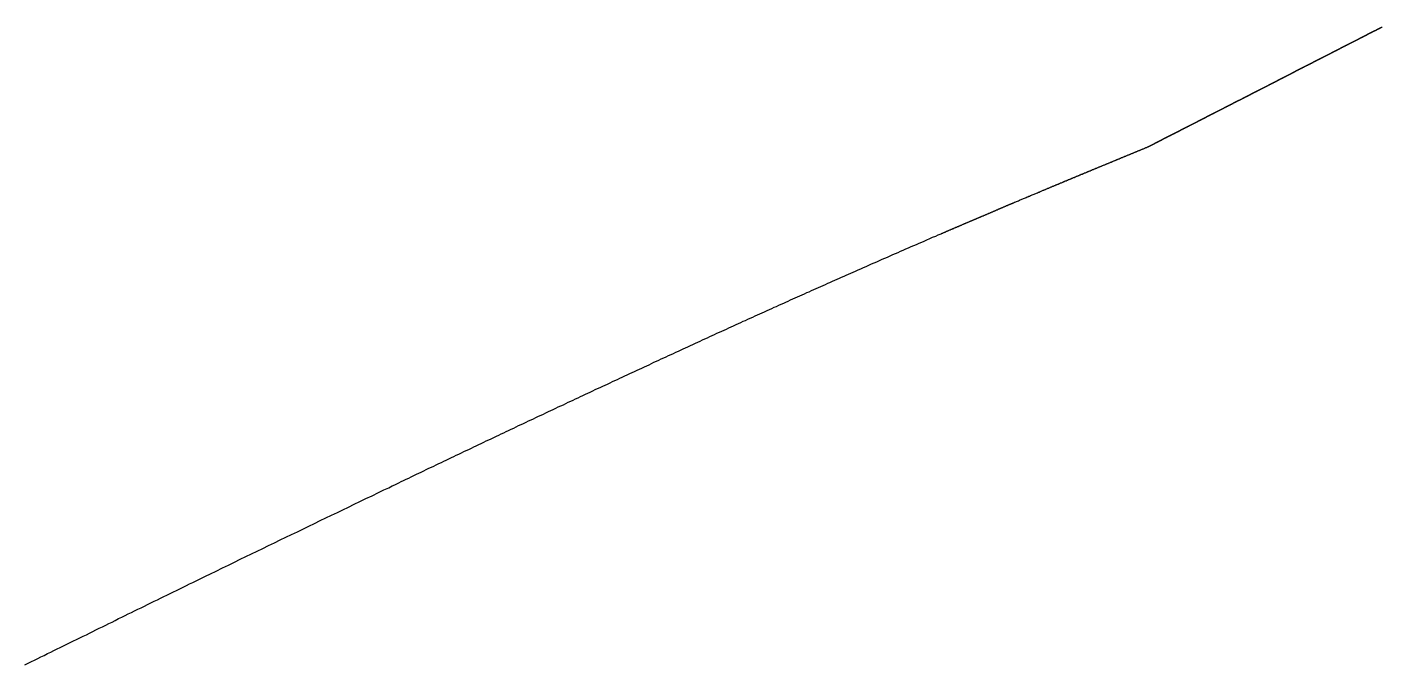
# Model space of a CAD drawing. Header units: millimetres. Extents: x 0 to 610, y 0 to 457.
# Drawn here: x 20.0252 to 20.0861, y 95.0133 to 95.0419 of the extents above; entities that cross this region are included whole.
import ezdxf

# ---------------------------------------------------------------- set-up
doc = ezdxf.new("R2010")
doc.units = ezdxf.units.MM
doc.layers.add('TEST_CUT_FIRST', color=1, linetype='Continuous')

msp = doc.modelspace()

# ---------------------------------------------------------------- linework, layer by layer
at = {"layer": 'TEST_CUT_FIRST'}
msp.add_lwpolyline([(20.0251, 95.01327), (20.02525, 95.01335), (20.0254, 95.01342), (20.02554, 95.01349), (20.02569, 95.01356), (20.02583, 95.01363), (20.02598, 95.0137), (20.02612, 95.01378), (20.02627, 95.01385), (20.02641, 95.01392), (20.02656, 95.01399), (20.0267, 95.01406), (20.02685, 95.01413), (20.027, 95.0142), (20.02714, 95.01428), (20.02729, 95.01435), (20.02743, 95.01442), (20.02758, 95.01449), (20.02772, 95.01456), (20.02787, 95.01463), (20.02801, 95.0147), (20.02816, 95.01478), (20.0283, 95.01485), (20.02845, 95.01492), (20.02859, 95.01499), (20.02874, 95.01506), (20.02888, 95.01513), (20.02903, 95.0152), (20.02917, 95.01527), (20.02932, 95.01535), (20.02946, 95.01542), (20.02961, 95.01549), (20.02975, 95.01556), (20.0299, 95.01563), (20.03004, 95.0157), (20.03019, 95.01577), (20.03033, 95.01584), (20.03048, 95.01591), (20.03062, 95.01598), (20.03077, 95.01606), (20.03091, 95.01613), (20.03106, 95.0162), (20.0312, 95.01627), (20.03135, 95.01634), (20.03149, 95.01641), (20.03163, 95.01648), (20.03178, 95.01655), (20.03192, 95.01662), (20.03207, 95.01669), (20.03222, 95.01677), (20.03237, 95.01684), (20.03251, 95.01691), (20.03265, 95.01698), (20.03277, 95.01704), (20.0329, 95.0171), (20.03305, 95.01717), (20.03323, 95.01726), (20.03345, 95.01737), (20.03371, 95.01749), (20.03398, 95.01763), (20.03426, 95.01776), (20.03452, 95.01789), (20.03478, 95.01802), (20.03504, 95.01814), (20.03529, 95.01826), (20.03554, 95.01839), (20.0358, 95.01851), (20.03606, 95.01864), (20.03632, 95.01876), (20.03658, 95.01889), (20.03683, 95.01901), (20.03709, 95.01914), (20.03735, 95.01926), (20.0376, 95.01938), (20.03786, 95.01951), (20.03812, 95.01963), (20.03837, 95.01976), (20.03863, 95.01988), (20.03889, 95.02001), (20.03915, 95.02013), (20.0394, 95.02025), (20.03965, 95.02037), (20.0399, 95.0205), (20.04016, 95.02062), (20.04043, 95.02075), (20.04071, 95.02088), (20.04099, 95.02102), (20.04124, 95.02114), (20.04146, 95.02124), (20.04161, 95.02132), (20.04173, 95.02137), (20.04182, 95.02142), (20.04191, 95.02146), (20.04201, 95.02151), (20.04212, 95.02156), (20.04224, 95.02162), (20.04236, 95.02167), (20.04247, 95.02173), (20.04258, 95.02178), (20.0427, 95.02184), (20.04281, 95.02189), (20.04292, 95.02194), (20.04303, 95.022), (20.04314, 95.02205), (20.04326, 95.02211), (20.04337, 95.02216), (20.04348, 95.02221), (20.04359, 95.02227), (20.04371, 95.02232), (20.04382, 95.02237), (20.04393, 95.02243), (20.04404, 95.02248), (20.04416, 95.02254), (20.04427, 95.02259), (20.04438, 95.02264), (20.04449, 95.0227), (20.04461, 95.02275), (20.04472, 95.0228), (20.04483, 95.02286), (20.04494, 95.02291), (20.04506, 95.02296), (20.04517, 95.02302), (20.04528, 95.02307), (20.04539, 95.02312), (20.0455, 95.02318), (20.04561, 95.02323), (20.04573, 95.02328), (20.04584, 95.02334), (20.04595, 95.02339), (20.04606, 95.02344), (20.04617, 95.0235), (20.04629, 95.02355), (20.0464, 95.0236), (20.04651, 95.02366), (20.04662, 95.02371), (20.04673, 95.02376), (20.04684, 95.02381), (20.04696, 95.02387), (20.04707, 95.02392), (20.04718, 95.02397), (20.04729, 95.02403), (20.0474, 95.02408), (20.04751, 95.02413), (20.04763, 95.02418), (20.04774, 95.02424), (20.04785, 95.02429), (20.04796, 95.02434), (20.04807, 95.0244), (20.04818, 95.02445), (20.0483, 95.0245), (20.04841, 95.02455), (20.04852, 95.02461), (20.04863, 95.02466), (20.04874, 95.02471), (20.04885, 95.02476), (20.04896, 95.02481), (20.04907, 95.02487), (20.04918, 95.02492), (20.0493, 95.02497), (20.04941, 95.02502), (20.04952, 95.02508), (20.04963, 95.02513), (20.04974, 95.02518), (20.04985, 95.02523), (20.04996, 95.02528), (20.05007, 95.02534), (20.05018, 95.02539), (20.05029, 95.02544), (20.0504, 95.02549), (20.05051, 95.02554), (20.05062, 95.02559), (20.05073, 95.02565), (20.05084, 95.0257), (20.05096, 95.02575), (20.05107, 95.0258), (20.05118, 95.02585), (20.05129, 95.0259), (20.0514, 95.02596), (20.05151, 95.02601), (20.05162, 95.02606), (20.05173, 95.02611), (20.05184, 95.02616), (20.05195, 95.02621), (20.05206, 95.02627), (20.05217, 95.02632), (20.05228, 95.02637), (20.05239, 95.02642), (20.0525, 95.02647), (20.05261, 95.02652), (20.05272, 95.02657), (20.05283, 95.02662), (20.05294, 95.02667), (20.05305, 95.02672), (20.05315, 95.02677), (20.05326, 95.02682), (20.05337, 95.02688), (20.05348, 95.02693), (20.05359, 95.02698), (20.0537, 95.02703), (20.05381, 95.02708), (20.05392, 95.02713), (20.05403, 95.02718), (20.05414, 95.02723), (20.05425, 95.02728), (20.05436, 95.02733), (20.05447, 95.02738), (20.05457, 95.02743), (20.05468, 95.02748), (20.05479, 95.02753), (20.0549, 95.02758), (20.05501, 95.02763), (20.05512, 95.02768), (20.05523, 95.02773), (20.05534, 95.02778), (20.05545, 95.02783), (20.05555, 95.02788), (20.05566, 95.02793), (20.05577, 95.02798), (20.05588, 95.02803), (20.05599, 95.02808), (20.05609, 95.02813), (20.0562, 95.02818), (20.05631, 95.02823), (20.05642, 95.02828), (20.05652, 95.02832), (20.05663, 95.02837), (20.05674, 95.02842), (20.05684, 95.02847), (20.05695, 95.02852), (20.05706, 95.02857), (20.05717, 95.02862), (20.05727, 95.02867), (20.05738, 95.02872), (20.05749, 95.02876), (20.05759, 95.02881), (20.0577, 95.02886), (20.05781, 95.02891), (20.05792, 95.02896), (20.05802, 95.02901), (20.05813, 95.02906), (20.05824, 95.0291), (20.05834, 95.02915), (20.05845, 95.0292), (20.05856, 95.02925), (20.05866, 95.0293), (20.05877, 95.02935), (20.05888, 95.02939), (20.05898, 95.02944), (20.05909, 95.02949), (20.0592, 95.02954), (20.0593, 95.02958), (20.0594, 95.02963), (20.05951, 95.02968), (20.05961, 95.02973), (20.05972, 95.02977), (20.05982, 95.02982), (20.05993, 95.02987), (20.06003, 95.02991), (20.06014, 95.02996), (20.06024, 95.03001), (20.06035, 95.03005), (20.06045, 95.0301), (20.06055, 95.03015), (20.06066, 95.03019), (20.06076, 95.03024), (20.06087, 95.03029), (20.06097, 95.03033), (20.06108, 95.03038), (20.06118, 95.03043), (20.06128, 95.03047), (20.06139, 95.03052), (20.06149, 95.03057), (20.0616, 95.03061), (20.0617, 95.03066), (20.0618, 95.0307), (20.06191, 95.03075), (20.06201, 95.0308), (20.06211, 95.03084), (20.06221, 95.03089), (20.06232, 95.03093), (20.06243, 95.03098), (20.06254, 95.03103), (20.06266, 95.03108), (20.06278, 95.03114), (20.0629, 95.03119), (20.06303, 95.03124), (20.06314, 95.0313), (20.06326, 95.03135), (20.06338, 95.0314), (20.0635, 95.03145), (20.06362, 95.03151), (20.06374, 95.03156), (20.06386, 95.03161), (20.06398, 95.03166), (20.0641, 95.03172), (20.06422, 95.03177), (20.06434, 95.03182), (20.06445, 95.03187), (20.06457, 95.03192), (20.06469, 95.03198), (20.06481, 95.03203), (20.06493, 95.03208), (20.06505, 95.03213), (20.06517, 95.03218), (20.06529, 95.03223), (20.0654, 95.03228), (20.06551, 95.03233), (20.06563, 95.03238), (20.06576, 95.03244), (20.06589, 95.0325), (20.06603, 95.03255), (20.06614, 95.03261), (20.06623, 95.03264), (20.06628, 95.03266), (20.0663, 95.03267), (20.06631, 95.03268), (20.06633, 95.03269), (20.06635, 95.03269), (20.06637, 95.0327), (20.06639, 95.03271), (20.06641, 95.03272), (20.06643, 95.03273), (20.06645, 95.03273), (20.06646, 95.03274), (20.06648, 95.03275), (20.0665, 95.03276), (20.06652, 95.03277), (20.06653, 95.03277), (20.06655, 95.03278), (20.06657, 95.03279), (20.06659, 95.0328), (20.06661, 95.0328), (20.06662, 95.03281), (20.06664, 95.03282), (20.06666, 95.03283), (20.06668, 95.03283), (20.06669, 95.03284), (20.06671, 95.03285), (20.06673, 95.03286), (20.06675, 95.03286), (20.06677, 95.03287), (20.06678, 95.03288), (20.0668, 95.03289), (20.06682, 95.0329), (20.06684, 95.0329), (20.06685, 95.03291), (20.06687, 95.03292), (20.06689, 95.03293), (20.06691, 95.03293), (20.06692, 95.03294), (20.06694, 95.03295), (20.06696, 95.03296), (20.06698, 95.03296), (20.067, 95.03297), (20.06701, 95.03298), (20.06703, 95.03299), (20.06705, 95.03299), (20.06707, 95.033), (20.06708, 95.03301), (20.0671, 95.03302), (20.06712, 95.03302), (20.06714, 95.03303), (20.06715, 95.03304), (20.06717, 95.03305), (20.06719, 95.03305), (20.06721, 95.03306), (20.06723, 95.03307), (20.06724, 95.03308), (20.06726, 95.03309), (20.06728, 95.03309), (20.0673, 95.0331), (20.06731, 95.03311), (20.06733, 95.03312), (20.06735, 95.03312), (20.06737, 95.03313), (20.06738, 95.03314), (20.0674, 95.03315), (20.06742, 95.03315), (20.06744, 95.03316), (20.06745, 95.03317), (20.06747, 95.03318), (20.06749, 95.03318), (20.06751, 95.03319), (20.06752, 95.0332), (20.06754, 95.03321), (20.06756, 95.03321), (20.06758, 95.03322), (20.06759, 95.03323), (20.06761, 95.03324), (20.06763, 95.03324), (20.06765, 95.03325), (20.06767, 95.03326), (20.06768, 95.03327), (20.0677, 95.03327), (20.06772, 95.03328), (20.06774, 95.03329), (20.06775, 95.0333), (20.06777, 95.0333), (20.06779, 95.03331), (20.06781, 95.03332), (20.06782, 95.03333), (20.06784, 95.03333), (20.06786, 95.03334), (20.06788, 95.03335), (20.06789, 95.03336), (20.06791, 95.03336), (20.06793, 95.03337), (20.06795, 95.03338), (20.06796, 95.03339), (20.06798, 95.03339), (20.068, 95.0334), (20.06802, 95.03341), (20.06803, 95.03342), (20.06805, 95.03342), (20.06807, 95.03343), (20.06809, 95.03344), (20.0681, 95.03345), (20.06812, 95.03345), (20.06814, 95.03346), (20.06816, 95.03347), (20.06817, 95.03347), (20.06819, 95.03348), (20.06821, 95.03349), (20.06823, 95.0335), (20.06824, 95.0335), (20.06826, 95.03351), (20.06828, 95.03352), (20.0683, 95.03353), (20.06831, 95.03353), (20.06833, 95.03354), (20.06835, 95.03355), (20.06836, 95.03356), (20.06838, 95.03356), (20.0684, 95.03357), (20.06842, 95.03358), (20.06843, 95.03359), (20.06845, 95.03359), (20.06847, 95.0336), (20.06849, 95.03361), (20.0685, 95.03362), (20.06852, 95.03362), (20.06854, 95.03363), (20.06856, 95.03364), (20.06857, 95.03365), (20.06859, 95.03365), (20.06861, 95.03366), (20.06863, 95.03367), (20.06864, 95.03367), (20.06866, 95.03368), (20.06868, 95.03369), (20.0687, 95.0337), (20.06871, 95.0337), (20.06873, 95.03371), (20.06875, 95.03372), (20.06876, 95.03373), (20.06878, 95.03373), (20.0688, 95.03374), (20.06882, 95.03375), (20.06883, 95.03376), (20.06885, 95.03376), (20.06887, 95.03377), (20.06889, 95.03378), (20.0689, 95.03379), (20.06892, 95.03379), (20.06894, 95.0338), (20.06896, 95.03381), (20.06897, 95.03381), (20.06899, 95.03382), (20.06901, 95.03383), (20.06902, 95.03384), (20.06904, 95.03384), (20.06906, 95.03385), (20.06908, 95.03386), (20.06909, 95.03387), (20.06911, 95.03387), (20.06913, 95.03388), (20.06915, 95.03389), (20.06916, 95.0339), (20.06918, 95.0339), (20.0692, 95.03391), (20.06921, 95.03392), (20.06923, 95.03392), (20.06925, 95.03393), (20.06927, 95.03394), (20.06928, 95.03395), (20.0693, 95.03395), (20.06932, 95.03396), (20.06934, 95.03397), (20.06935, 95.03398), (20.06937, 95.03398), (20.06939, 95.03399), (20.0694, 95.034), (20.06942, 95.034), (20.06944, 95.03401), (20.06946, 95.03402), (20.06947, 95.03403), (20.06949, 95.03403), (20.06951, 95.03404), (20.06952, 95.03405), (20.06954, 95.03405), (20.06955, 95.03406), (20.06957, 95.03407), (20.06959, 95.03408), (20.06963, 95.03409), (20.06966, 95.03411), (20.06971, 95.03412), (20.06975, 95.03414), (20.06979, 95.03416), (20.06983, 95.03418), (20.06987, 95.03419), (20.0699, 95.03421), (20.06994, 95.03422), (20.06998, 95.03424), (20.07002, 95.03426), (20.07006, 95.03427), (20.0701, 95.03429), (20.07014, 95.03431), (20.07017, 95.03432), (20.07021, 95.03434), (20.07025, 95.03435), (20.07029, 95.03437), (20.07033, 95.03439), (20.07037, 95.0344), (20.07041, 95.03442), (20.07045, 95.03444), (20.07048, 95.03445), (20.07052, 95.03447), (20.07056, 95.03448), (20.0706, 95.0345), (20.07064, 95.03452), (20.07068, 95.03453), (20.07072, 95.03455), (20.07076, 95.03457), (20.0708, 95.03458), (20.07083, 95.0346), (20.07086, 95.03461), (20.07088, 95.03462), (20.0709, 95.03463), (20.07092, 95.03463), (20.07094, 95.03464), (20.07096, 95.03465), (20.07098, 95.03466), (20.071, 95.03467), (20.07102, 95.03468), (20.07105, 95.03469), (20.07107, 95.0347), (20.07109, 95.03471), (20.07111, 95.03471), (20.07113, 95.03472), (20.07115, 95.03473), (20.07117, 95.03474), (20.07119, 95.03475), (20.07122, 95.03476), (20.07124, 95.03477), (20.07126, 95.03478), (20.07128, 95.03479), (20.0713, 95.03479), (20.07132, 95.0348), (20.07134, 95.03481), (20.07137, 95.03482), (20.07139, 95.03483), (20.07141, 95.03484), (20.07143, 95.03485), (20.07145, 95.03486), (20.07147, 95.03487), (20.07149, 95.03487), (20.07151, 95.03488), (20.07154, 95.03489), (20.07156, 95.0349), (20.07158, 95.03491), (20.0716, 95.03492), (20.07162, 95.03493), (20.07164, 95.03494), (20.07166, 95.03495), (20.07168, 95.03495), (20.07171, 95.03496), (20.07173, 95.03497), (20.07175, 95.03498), (20.07177, 95.03499), (20.07179, 95.035), (20.07181, 95.03501), (20.07183, 95.03502), (20.07185, 95.03503), (20.07188, 95.03503), (20.0719, 95.03504), (20.07192, 95.03505), (20.07194, 95.03506), (20.07196, 95.03507), (20.07198, 95.03508), (20.072, 95.03509), (20.07202, 95.0351), (20.07205, 95.03511), (20.07207, 95.03511), (20.07209, 95.03512), (20.07211, 95.03513), (20.07213, 95.03514), (20.07215, 95.03515), (20.07217, 95.03516), (20.07219, 95.03517), (20.07222, 95.03518), (20.07224, 95.03518), (20.07226, 95.03519), (20.07228, 95.0352), (20.0723, 95.03521), (20.07232, 95.03522), (20.07234, 95.03523), (20.07236, 95.03524), (20.07238, 95.03525), (20.07241, 95.03526), (20.07243, 95.03526), (20.07245, 95.03527), (20.07247, 95.03528), (20.07249, 95.03529), (20.07251, 95.0353), (20.07253, 95.03531), (20.07255, 95.03532), (20.07257, 95.03533), (20.0726, 95.03533), (20.07262, 95.03534), (20.07264, 95.03535), (20.07266, 95.03536), (20.07268, 95.03537), (20.0727, 95.03538), (20.07272, 95.03539), (20.07274, 95.0354), (20.07276, 95.0354), (20.07279, 95.03541), (20.07281, 95.03542), (20.07283, 95.03543), (20.07285, 95.03544), (20.07287, 95.03545), (20.07289, 95.03546), (20.07291, 95.03547), (20.07293, 95.03547), (20.07295, 95.03548), (20.07298, 95.03549), (20.073, 95.0355), (20.07302, 95.03551), (20.07304, 95.03552), (20.07306, 95.03553), (20.07308, 95.03554), (20.0731, 95.03554), (20.07312, 95.03555), (20.07314, 95.03556), (20.07316, 95.03557), (20.07319, 95.03558), (20.07321, 95.03559), (20.07323, 95.0356), (20.07325, 95.03561), (20.07327, 95.03561), (20.07329, 95.03562), (20.07331, 95.03563), (20.07333, 95.03564), (20.07335, 95.03565), (20.07337, 95.03566), (20.0734, 95.03567), (20.07342, 95.03568), (20.07344, 95.03568), (20.07346, 95.03569), (20.07348, 95.0357), (20.0735, 95.03571), (20.07352, 95.03572), (20.07354, 95.03573), (20.07356, 95.03574), (20.07359, 95.03575), (20.07361, 95.03575), (20.07363, 95.03576), (20.07365, 95.03577), (20.07367, 95.03578), (20.07369, 95.03579), (20.07371, 95.0358), (20.07373, 95.03581), (20.07375, 95.03581), (20.07377, 95.03582), (20.07379, 95.03583), (20.07382, 95.03584), (20.07384, 95.03585), (20.07386, 95.03586), (20.07388, 95.03587), (20.0739, 95.03588), (20.07392, 95.03588), (20.07394, 95.03589), (20.07396, 95.0359), (20.07398, 95.03591), (20.074, 95.03592), (20.07403, 95.03593), (20.07405, 95.03594), (20.07407, 95.03595), (20.07409, 95.03595), (20.07411, 95.03596), (20.07413, 95.03597), (20.07415, 95.03598), (20.07417, 95.03599), (20.07419, 95.036), (20.07421, 95.03601), (20.07423, 95.03601), (20.07426, 95.03602), (20.07428, 95.03603), (20.0743, 95.03604), (20.07432, 95.03605), (20.07434, 95.03606), (20.07436, 95.03607), (20.07438, 95.03608), (20.0744, 95.03608), (20.07442, 95.03609), (20.07444, 95.0361), (20.07447, 95.03611), (20.07449, 95.03612), (20.07451, 95.03613), (20.07453, 95.03614), (20.07455, 95.03614), (20.07457, 95.03615), (20.07459, 95.03616), (20.07461, 95.03617), (20.07463, 95.03618), (20.07465, 95.03619), (20.07467, 95.0362), (20.0747, 95.03621), (20.07472, 95.03621), (20.07474, 95.03622), (20.07476, 95.03623), (20.07478, 95.03624), (20.0748, 95.03625), (20.07482, 95.03626), (20.07484, 95.03627), (20.07486, 95.03627), (20.07488, 95.03628), (20.0749, 95.03629), (20.07493, 95.0363), (20.07495, 95.03631), (20.07497, 95.03632), (20.07499, 95.03633), (20.07501, 95.03634), (20.07503, 95.03634), (20.07505, 95.03635), (20.07507, 95.03636), (20.07509, 95.03637), (20.07511, 95.03638), (20.07513, 95.03639), (20.07516, 95.0364), (20.07518, 95.0364), (20.0752, 95.03641), (20.07522, 95.03642), (20.07524, 95.03643), (20.07526, 95.03644), (20.07528, 95.03645), (20.0753, 95.03646), (20.07532, 95.03646), (20.07534, 95.03647), (20.07536, 95.03648), (20.07539, 95.03649), (20.07541, 95.0365), (20.07543, 95.03651), (20.07545, 95.03652), (20.07547, 95.03653), (20.07549, 95.03653), (20.07551, 95.03654), (20.07553, 95.03655), (20.07555, 95.03656), (20.07556, 95.03656), (20.07556, 95.03657), (20.07557, 95.03657), (20.07558, 95.03657), (20.07558, 95.03658), (20.07559, 95.03658), (20.0756, 95.03658), (20.0756, 95.03659), (20.07561, 95.03659), (20.07562, 95.03659), (20.07562, 95.0366), (20.07563, 95.0366), (20.07564, 95.0366), (20.07564, 95.03661), (20.07565, 95.03661), (20.07566, 95.03661), (20.07566, 95.03662), (20.07567, 95.03662), (20.07568, 95.03662), (20.07568, 95.03663), (20.07569, 95.03663), (20.0757, 95.03663), (20.0757, 95.03664), (20.07571, 95.03664), (20.07572, 95.03664), (20.07572, 95.03665), (20.07573, 95.03665), (20.07574, 95.03665), (20.07574, 95.03666), (20.07575, 95.03666), (20.07576, 95.03666), (20.07576, 95.03667), (20.07577, 95.03667), (20.07578, 95.03667), (20.07578, 95.03668), (20.07579, 95.03668), (20.0758, 95.03668), (20.0758, 95.03669), (20.07581, 95.03669), (20.07582, 95.03669), (20.07582, 95.0367), (20.07583, 95.0367), (20.07584, 95.0367), (20.07584, 95.03671), (20.07585, 95.03671), (20.07586, 95.03672), (20.07587, 95.03672), (20.07587, 95.03673), (20.07588, 95.03673), (20.07589, 95.03673), (20.07589, 95.03674), (20.0759, 95.03674), (20.07591, 95.03674), (20.07591, 95.03675), (20.07592, 95.03675), (20.07593, 95.03675), (20.07593, 95.03676), (20.07594, 95.03676), (20.07595, 95.03676), (20.07595, 95.03677), (20.07596, 95.03677), (20.07597, 95.03677), (20.07597, 95.03678), (20.07598, 95.03678), (20.07599, 95.03678), (20.07599, 95.03679), (20.076, 95.03679), (20.07601, 95.03679), (20.07601, 95.0368), (20.07602, 95.0368), (20.07603, 95.0368), (20.07603, 95.03681), (20.07604, 95.03681), (20.07605, 95.03681), (20.07605, 95.03682), (20.07606, 95.03682), (20.07607, 95.03682), (20.07607, 95.03683), (20.07608, 95.03683), (20.07609, 95.03683), (20.07609, 95.03684), (20.0761, 95.03684), (20.07611, 95.03684), (20.07611, 95.03685), (20.07612, 95.03685), (20.07613, 95.03685), (20.07613, 95.03686), (20.07614, 95.03686), (20.07615, 95.03686), (20.07615, 95.03687), (20.07616, 95.03687), (20.07617, 95.03687), (20.07617, 95.03688), (20.07618, 95.03688), (20.07619, 95.03688), (20.07619, 95.03689), (20.0762, 95.03689), (20.07621, 95.03689), (20.07621, 95.0369), (20.07622, 95.0369), (20.07623, 95.03691), (20.07624, 95.03691), (20.07625, 95.03692), (20.07626, 95.03692), (20.07626, 95.03693), (20.07627, 95.03693), (20.07628, 95.03693), (20.07628, 95.03694), (20.07629, 95.03694), (20.0763, 95.03694), (20.0763, 95.03695), (20.07631, 95.03695), (20.07632, 95.03695), (20.07632, 95.03696), (20.07633, 95.03696), (20.07634, 95.03696), (20.07634, 95.03697), (20.07635, 95.03697), (20.07636, 95.03697), (20.07636, 95.03698), (20.07637, 95.03698), (20.07638, 95.03698), (20.07638, 95.03699), (20.07639, 95.03699), (20.0764, 95.03699), (20.0764, 95.037), (20.07641, 95.037), (20.07642, 95.037), (20.07642, 95.03701), (20.07643, 95.03701), (20.07644, 95.03701), (20.07644, 95.03702), (20.07645, 95.03702), (20.07646, 95.03702), (20.07646, 95.03703), (20.07647, 95.03703), (20.07648, 95.03703), (20.07648, 95.03704), (20.07649, 95.03704), (20.0765, 95.03704), (20.0765, 95.03705), (20.07651, 95.03705), (20.07652, 95.03705), (20.07652, 95.03706), (20.07653, 95.03706), (20.07654, 95.03706), (20.07654, 95.03707), (20.07655, 95.03707), (20.07656, 95.03707), (20.07656, 95.03708), (20.07657, 95.03708), (20.07658, 95.03708), (20.07658, 95.03709), (20.07659, 95.03709), (20.0766, 95.03709), (20.0766, 95.0371), (20.07661, 95.0371), (20.07662, 95.0371), (20.07662, 95.03711), (20.07663, 95.03711), (20.07664, 95.03712), (20.07665, 95.03712), (20.07665, 95.03713), (20.07666, 95.03713), (20.07667, 95.03713), (20.07667, 95.03714), (20.07668, 95.03714), (20.07669, 95.03714), (20.07669, 95.03715), (20.0767, 95.03715), (20.07671, 95.03715), (20.07671, 95.03716), (20.07672, 95.03716), (20.07673, 95.03716), (20.07673, 95.03717), (20.07674, 95.03717), (20.07675, 95.03717), (20.07675, 95.03718), (20.07676, 95.03718), (20.07677, 95.03718), (20.07677, 95.03719), (20.07678, 95.03719), (20.07679, 95.03719), (20.07679, 95.0372), (20.0768, 95.0372), (20.07681, 95.0372), (20.07681, 95.03721), (20.07682, 95.03721), (20.07683, 95.03721), (20.07683, 95.03722), (20.07684, 95.03722), (20.07685, 95.03722), (20.07685, 95.03723), (20.07686, 95.03723), (20.07687, 95.03723), (20.07687, 95.03724), (20.07688, 95.03724), (20.07689, 95.03724), (20.07689, 95.03725), (20.0769, 95.03725), (20.07691, 95.03725), (20.07691, 95.03726), (20.07692, 95.03726), (20.07693, 95.03726), (20.07693, 95.03727), (20.07694, 95.03727), (20.07695, 95.03727), (20.07695, 95.03728), (20.07696, 95.03728), (20.07697, 95.03728), (20.07697, 95.03729), (20.07698, 95.03729), (20.07699, 95.03729), (20.07699, 95.0373), (20.077, 95.0373), (20.07701, 95.0373), (20.07701, 95.03731), (20.07702, 95.03731), (20.07703, 95.03732), (20.07704, 95.03732), (20.07704, 95.03733), (20.07705, 95.03733), (20.07706, 95.03733), (20.07706, 95.03734), (20.07707, 95.03734), (20.07708, 95.03734), (20.07708, 95.03735), (20.07709, 95.03735), (20.0771, 95.03735), (20.0771, 95.03736), (20.07711, 95.03736), (20.07712, 95.03736), (20.07712, 95.03737), (20.07713, 95.03737), (20.07714, 95.03737), (20.07714, 95.03738), (20.07715, 95.03738), (20.07716, 95.03738), (20.07716, 95.03739), (20.07717, 95.03739), (20.07718, 95.03739), (20.07718, 95.0374), (20.07719, 95.0374), (20.0772, 95.0374), (20.0772, 95.03741), (20.07721, 95.03741), (20.07722, 95.03741), (20.07722, 95.03742), (20.07723, 95.03742), (20.07724, 95.03742), (20.07724, 95.03743), (20.07725, 95.03743), (20.07726, 95.03743), (20.07726, 95.03744), (20.07727, 95.03744), (20.07728, 95.03744), (20.07728, 95.03745), (20.07729, 95.03745), (20.0773, 95.03745), (20.0773, 95.03746), (20.07731, 95.03746), (20.07732, 95.03746), (20.07732, 95.03747), (20.07733, 95.03747), (20.07734, 95.03747), (20.07734, 95.03748), (20.07735, 95.03748), (20.07736, 95.03748), (20.07736, 95.03749), (20.07737, 95.03749), (20.07738, 95.03749), (20.07738, 95.0375), (20.07739, 95.0375), (20.0774, 95.0375), (20.0774, 95.03751), (20.07741, 95.03751), (20.07742, 95.03752), (20.07743, 95.03752), (20.07744, 95.03753), (20.07745, 95.03753), (20.07745, 95.03754), (20.07746, 95.03754), (20.07747, 95.03754), (20.07747, 95.03755), (20.07748, 95.03755), (20.07749, 95.03755), (20.07749, 95.03756), (20.0775, 95.03756), (20.07751, 95.03756), (20.07751, 95.03757), (20.07752, 95.03757), (20.07753, 95.03757), (20.07753, 95.03758), (20.07754, 95.03758), (20.07755, 95.03758), (20.07755, 95.03759), (20.07756, 95.03759), (20.07757, 95.03759), (20.07757, 95.0376), (20.07758, 95.0376), (20.07759, 95.0376), (20.07759, 95.03761), (20.0776, 95.03761), (20.07761, 95.03761), (20.07761, 95.03762), (20.07762, 95.03762), (20.07763, 95.03762), (20.07763, 95.03763), (20.07764, 95.03763), (20.07765, 95.03763), (20.07765, 95.03764), (20.07766, 95.03764), (20.07767, 95.03764), (20.07767, 95.03765), (20.07768, 95.03765), (20.07769, 95.03765), (20.07769, 95.03766), (20.0777, 95.03766), (20.07771, 95.03766), (20.07771, 95.03767), (20.07772, 95.03767), (20.07773, 95.03767), (20.07773, 95.03768), (20.07774, 95.03768), (20.07775, 95.03768), (20.07775, 95.03769), (20.07776, 95.03769), (20.07777, 95.03769), (20.07777, 95.0377), (20.07778, 95.0377), (20.07779, 95.0377), (20.07779, 95.03771), (20.0778, 95.03771), (20.07781, 95.03771), (20.07781, 95.03772), (20.07782, 95.03772), (20.07782, 95.03773), (20.07783, 95.03773), (20.07784, 95.03773), (20.07784, 95.03774), (20.07785, 95.03774), (20.07786, 95.03774), (20.07786, 95.03775), (20.07787, 95.03775), (20.07788, 95.03775), (20.07788, 95.03776), (20.07789, 95.03776), (20.0779, 95.03776), (20.0779, 95.03777), (20.07791, 95.03777), (20.07792, 95.03777), (20.07792, 95.03778), (20.07793, 95.03778), (20.07794, 95.03778), (20.07794, 95.03779), (20.07795, 95.03779), (20.07796, 95.03779), (20.07796, 95.0378), (20.07797, 95.0378), (20.07798, 95.0378), (20.07798, 95.03781), (20.07799, 95.03781), (20.078, 95.03781), (20.078, 95.03782), (20.07801, 95.03782), (20.07802, 95.03782), (20.07802, 95.03783), (20.07803, 95.03783), (20.07804, 95.03783), (20.07804, 95.03784), (20.07805, 95.03784), (20.07806, 95.03784), (20.07806, 95.03785), (20.07807, 95.03785), (20.07808, 95.03785), (20.07808, 95.03786), (20.07809, 95.03786), (20.0781, 95.03786), (20.0781, 95.03787), (20.07811, 95.03787), (20.07812, 95.03787), (20.07812, 95.03788), (20.07813, 95.03788), (20.07814, 95.03788), (20.07814, 95.03789), (20.07815, 95.03789), (20.07816, 95.03789), (20.07816, 95.0379), (20.07817, 95.0379), (20.07818, 95.0379), (20.07818, 95.03791), (20.07819, 95.03791), (20.0782, 95.03791), (20.0782, 95.03792), (20.07821, 95.03792), (20.07822, 95.03793), (20.07823, 95.03793), (20.07823, 95.03794), (20.07824, 95.03794), (20.07825, 95.03794), (20.07825, 95.03795), (20.07826, 95.03795), (20.07827, 95.03795), (20.07827, 95.03796), (20.07828, 95.03796), (20.07829, 95.03796), (20.07829, 95.03797), (20.0783, 95.03797), (20.07831, 95.03797), (20.07831, 95.03798), (20.07832, 95.03798), (20.07833, 95.03798), (20.07833, 95.03799), (20.07834, 95.03799), (20.07835, 95.03799), (20.07835, 95.038), (20.07836, 95.038), (20.07837, 95.038), (20.07837, 95.03801), (20.07838, 95.03801), (20.07839, 95.03801), (20.07839, 95.03802), (20.0784, 95.03802), (20.07841, 95.03802), (20.07841, 95.03803), (20.07842, 95.03803), (20.07843, 95.03803), (20.07843, 95.03804), (20.07844, 95.03804), (20.07845, 95.03804), (20.07845, 95.03805), (20.07846, 95.03805), (20.07847, 95.03805), (20.07847, 95.03806), (20.07848, 95.03806), (20.07849, 95.03806), (20.07849, 95.03807), (20.0785, 95.03807), (20.07851, 95.03807), (20.07851, 95.03808), (20.07852, 95.03808), (20.07853, 95.03808), (20.07853, 95.03809), (20.07854, 95.03809), (20.07855, 95.03809), (20.07855, 95.0381), (20.07856, 95.0381), (20.07857, 95.0381), (20.07857, 95.03811), (20.07858, 95.03811), (20.07859, 95.03811), (20.07859, 95.03812), (20.0786, 95.03812), (20.07861, 95.03813), (20.07862, 95.03813), (20.07863, 95.03814), (20.07864, 95.03814), (20.07864, 95.03815), (20.07865, 95.03815), (20.07866, 95.03815), (20.07866, 95.03816), (20.07867, 95.03816), (20.07868, 95.03816), (20.07868, 95.03817), (20.07869, 95.03817), (20.0787, 95.03817), (20.0787, 95.03818), (20.07871, 95.03818), (20.07872, 95.03818), (20.07872, 95.03819), (20.07873, 95.03819), (20.07874, 95.03819), (20.07874, 95.0382), (20.07875, 95.0382), (20.07876, 95.0382), (20.07876, 95.03821), (20.07877, 95.03821), (20.07878, 95.03821), (20.07878, 95.03822), (20.07879, 95.03822), (20.0788, 95.03822), (20.0788, 95.03823), (20.07881, 95.03823), (20.07882, 95.03823), (20.07882, 95.03824), (20.07883, 95.03824), (20.07884, 95.03824), (20.07884, 95.03825), (20.07885, 95.03825), (20.07886, 95.03825), (20.07886, 95.03826), (20.07887, 95.03826), (20.07888, 95.03826), (20.07888, 95.03827), (20.07889, 95.03827), (20.0789, 95.03827), (20.0789, 95.03828), (20.07891, 95.03828), (20.07892, 95.03828), (20.07892, 95.03829), (20.07893, 95.03829), (20.07894, 95.03829), (20.07894, 95.0383), (20.07895, 95.0383), (20.07896, 95.0383), (20.07896, 95.03831), (20.07897, 95.03831), (20.07898, 95.03831), (20.07898, 95.03832), (20.07899, 95.03832), (20.079, 95.03833), (20.07901, 95.03833), (20.07901, 95.03834), (20.07902, 95.03834), (20.07903, 95.03834), (20.07903, 95.03835), (20.07904, 95.03835), (20.07905, 95.03835), (20.07905, 95.03836), (20.07906, 95.03836), (20.07907, 95.03836), (20.07907, 95.03837), (20.07908, 95.03837), (20.07909, 95.03837), (20.07909, 95.03838), (20.0791, 95.03838), (20.07911, 95.03838), (20.07911, 95.03839), (20.07912, 95.03839), (20.07913, 95.03839), (20.07913, 95.0384), (20.07914, 95.0384), (20.07915, 95.0384), (20.07915, 95.03841), (20.07916, 95.03841), (20.07917, 95.03841), (20.07917, 95.03842), (20.07918, 95.03842), (20.07919, 95.03842), (20.07919, 95.03843), (20.0792, 95.03843), (20.07921, 95.03843), (20.07921, 95.03844), (20.07922, 95.03844), (20.07923, 95.03844), (20.07923, 95.03845), (20.07924, 95.03845), (20.07925, 95.03845), (20.07925, 95.03846), (20.07926, 95.03846), (20.07927, 95.03846), (20.07927, 95.03847), (20.07928, 95.03847), (20.07929, 95.03847), (20.07929, 95.03848), (20.0793, 95.03848), (20.07931, 95.03848), (20.07931, 95.03849), (20.07932, 95.03849), (20.07933, 95.03849), (20.07933, 95.0385), (20.07934, 95.0385), (20.07935, 95.0385), (20.07935, 95.03851), (20.07936, 95.03851), (20.07937, 95.03851), (20.07937, 95.03852), (20.07938, 95.03852), (20.07939, 95.03852), (20.07939, 95.03853), (20.0794, 95.03853), (20.07941, 95.03854), (20.07942, 95.03854), (20.07942, 95.03855), (20.07943, 95.03855), (20.07944, 95.03855), (20.07944, 95.03856), (20.07945, 95.03856), (20.07946, 95.03856), (20.07946, 95.03857), (20.07947, 95.03857), (20.07948, 95.03857), (20.07948, 95.03858), (20.07949, 95.03858), (20.0795, 95.03858), (20.0795, 95.03859), (20.07951, 95.03859), (20.07952, 95.03859), (20.07952, 95.0386), (20.07953, 95.0386), (20.07954, 95.0386), (20.07954, 95.03861), (20.07955, 95.03861), (20.07956, 95.03861), (20.07956, 95.03862), (20.07957, 95.03862), (20.07958, 95.03862), (20.07958, 95.03863), (20.07959, 95.03863), (20.0796, 95.03863), (20.0796, 95.03864), (20.07961, 95.03864), (20.07962, 95.03864), (20.07962, 95.03865), (20.07963, 95.03865), (20.07964, 95.03865), (20.07964, 95.03866), (20.07965, 95.03866), (20.07966, 95.03866), (20.07966, 95.03867), (20.07967, 95.03867), (20.07968, 95.03867), (20.07968, 95.03868), (20.07969, 95.03868), (20.0797, 95.03868), (20.0797, 95.03869), (20.07971, 95.03869), (20.07972, 95.03869), (20.07972, 95.0387), (20.07973, 95.0387), (20.07974, 95.0387), (20.07974, 95.03871), (20.07975, 95.03871), (20.07976, 95.03871), (20.07976, 95.03872), (20.07977, 95.03872), (20.07978, 95.03872), (20.07978, 95.03873), (20.07979, 95.03873), (20.0798, 95.03874), (20.07981, 95.03874), (20.07982, 95.03875), (20.07983, 95.03875), (20.07983, 95.03876), (20.07984, 95.03876), (20.07985, 95.03876), (20.07985, 95.03877), (20.07986, 95.03877), (20.07987, 95.03877), (20.07987, 95.03878), (20.07988, 95.03878), (20.07989, 95.03878), (20.07989, 95.03879), (20.0799, 95.03879), (20.07991, 95.03879), (20.07991, 95.0388), (20.07992, 95.0388), (20.07993, 95.0388), (20.07993, 95.03881), (20.07994, 95.03881), (20.07995, 95.03881), (20.07995, 95.03882), (20.07996, 95.03882), (20.07997, 95.03882), (20.07997, 95.03883), (20.07998, 95.03883), (20.07999, 95.03883), (20.07999, 95.03884), (20.08, 95.03884), (20.08001, 95.03884), (20.08001, 95.03885), (20.08002, 95.03885), (20.08003, 95.03885), (20.08003, 95.03886), (20.08004, 95.03886), (20.08005, 95.03886), (20.08005, 95.03887), (20.08006, 95.03887), (20.08007, 95.03887), (20.08007, 95.03888), (20.08008, 95.03888), (20.08009, 95.03888), (20.08009, 95.03889), (20.0801, 95.03889), (20.08011, 95.03889), (20.08011, 95.0389), (20.08012, 95.0389), (20.08013, 95.0389), (20.08013, 95.03891), (20.08014, 95.03891), (20.08015, 95.03891), (20.08015, 95.03892), (20.08016, 95.03892), (20.08017, 95.03892), (20.08017, 95.03893), (20.08018, 95.03893), (20.08019, 95.03894), (20.0802, 95.03894), (20.0802, 95.03895), (20.08021, 95.03895), (20.08022, 95.03895), (20.08022, 95.03896), (20.08023, 95.03896), (20.08024, 95.03896), (20.08024, 95.03897), (20.08025, 95.03897), (20.08026, 95.03897), (20.08026, 95.03898), (20.08027, 95.03898), (20.08028, 95.03898), (20.08028, 95.03899), (20.08029, 95.03899), (20.0803, 95.03899), (20.0803, 95.039), (20.08031, 95.039), (20.08032, 95.039), (20.08032, 95.03901), (20.08033, 95.03901), (20.08034, 95.03901), (20.08034, 95.03902), (20.08035, 95.03902), (20.08036, 95.03902), (20.08036, 95.03903), (20.08037, 95.03903), (20.08038, 95.03903), (20.08038, 95.03904), (20.08039, 95.03904), (20.0804, 95.03904), (20.0804, 95.03905), (20.08041, 95.03905), (20.08042, 95.03905), (20.08042, 95.03906), (20.08043, 95.03906), (20.08044, 95.03906), (20.08044, 95.03907), (20.08045, 95.03907), (20.08046, 95.03907), (20.08046, 95.03908), (20.08047, 95.03908), (20.08048, 95.03908), (20.08048, 95.03909), (20.08049, 95.03909), (20.0805, 95.03909), (20.0805, 95.0391), (20.08051, 95.0391), (20.08052, 95.0391), (20.08052, 95.03911), (20.08053, 95.03911), (20.08054, 95.03911), (20.08054, 95.03912), (20.08055, 95.03912), (20.08056, 95.03912), (20.08056, 95.03913), (20.08057, 95.03913), (20.08058, 95.03913), (20.08058, 95.03914), (20.08059, 95.03914), (20.0806, 95.03915), (20.08061, 95.03915), (20.08062, 95.03916), (20.08063, 95.03916), (20.08063, 95.03917), (20.08064, 95.03917), (20.08065, 95.03917), (20.08065, 95.03918), (20.08066, 95.03918), (20.08067, 95.03918), (20.08067, 95.03919), (20.08068, 95.03919), (20.08069, 95.03919), (20.08069, 95.0392), (20.0807, 95.0392), (20.08071, 95.0392), (20.08071, 95.03921), (20.08072, 95.03921), (20.08073, 95.03921), (20.08073, 95.03922), (20.08074, 95.03922), (20.08075, 95.03922), (20.08075, 95.03923), (20.08076, 95.03923), (20.08077, 95.03923), (20.08077, 95.03924), (20.08078, 95.03924), (20.08079, 95.03924), (20.08079, 95.03925), (20.0808, 95.03925), (20.08081, 95.03925), (20.08081, 95.03926), (20.08082, 95.03926), (20.08083, 95.03926), (20.08083, 95.03927), (20.08084, 95.03927), (20.08085, 95.03927), (20.08085, 95.03928), (20.08086, 95.03928), (20.08087, 95.03928), (20.08087, 95.03929), (20.08088, 95.03929), (20.08089, 95.03929), (20.08089, 95.0393), (20.0809, 95.0393), (20.08091, 95.0393), (20.08091, 95.03931), (20.08092, 95.03931), (20.08093, 95.03931), (20.08093, 95.03932), (20.08094, 95.03932), (20.08095, 95.03932), (20.08095, 95.03933), (20.08096, 95.03933), (20.08097, 95.03933), (20.08097, 95.03934), (20.08098, 95.03934), (20.08099, 95.03935), (20.081, 95.03935), (20.081, 95.03936), (20.08101, 95.03936), (20.08102, 95.03936), (20.08102, 95.03937), (20.08103, 95.03937), (20.08104, 95.03937), (20.08104, 95.03938), (20.08105, 95.03938), (20.08106, 95.03938), (20.08106, 95.03939), (20.08107, 95.03939), (20.08108, 95.03939), (20.08108, 95.0394), (20.08109, 95.0394), (20.0811, 95.0394), (20.0811, 95.03941), (20.08111, 95.03941), (20.08112, 95.03941), (20.08112, 95.03942), (20.08113, 95.03942), (20.08114, 95.03942), (20.08114, 95.03943), (20.08115, 95.03943), (20.08116, 95.03943), (20.08116, 95.03944), (20.08117, 95.03944), (20.08118, 95.03944), (20.08118, 95.03945), (20.08119, 95.03945), (20.0812, 95.03945), (20.0812, 95.03946), (20.08121, 95.03946), (20.08122, 95.03946), (20.08122, 95.03947), (20.08123, 95.03947), (20.08124, 95.03947), (20.08124, 95.03948), (20.08125, 95.03948), (20.08126, 95.03948), (20.08126, 95.03949), (20.08127, 95.03949), (20.08128, 95.03949), (20.08128, 95.0395), (20.08129, 95.0395), (20.0813, 95.0395), (20.0813, 95.03951), (20.08131, 95.03951), (20.08132, 95.03951), (20.08132, 95.03952), (20.08133, 95.03952), (20.08134, 95.03952), (20.08134, 95.03953), (20.08135, 95.03953), (20.08136, 95.03953), (20.08136, 95.03954), (20.08137, 95.03954), (20.08138, 95.03954), (20.08138, 95.03955), (20.08139, 95.03955), (20.0814, 95.03956), (20.08141, 95.03956), (20.08141, 95.03957), (20.08142, 95.03957), (20.08143, 95.03957), (20.08143, 95.03958), (20.08144, 95.03958), (20.08145, 95.03958), (20.08145, 95.03959), (20.08146, 95.03959), (20.08147, 95.03959), (20.08147, 95.0396), (20.08148, 95.0396), (20.08149, 95.0396), (20.08149, 95.03961), (20.0815, 95.03961), (20.08151, 95.03961), (20.08151, 95.03962), (20.08152, 95.03962), (20.08153, 95.03962), (20.08153, 95.03963), (20.08154, 95.03963), (20.08155, 95.03963), (20.08155, 95.03964), (20.08156, 95.03964), (20.08157, 95.03964), (20.08157, 95.03965), (20.08158, 95.03965), (20.08159, 95.03965), (20.08159, 95.03966), (20.0816, 95.03966), (20.08161, 95.03966), (20.08161, 95.03967), (20.08162, 95.03967), (20.08163, 95.03967), (20.08163, 95.03968), (20.08164, 95.03968), (20.08165, 95.03968), (20.08165, 95.03969), (20.08166, 95.03969), (20.08167, 95.03969), (20.08167, 95.0397), (20.08168, 95.0397), (20.08169, 95.0397), (20.08169, 95.03971), (20.0817, 95.03971), (20.08171, 95.03971), (20.08171, 95.03972), (20.08172, 95.03972), (20.08173, 95.03972), (20.08173, 95.03973), (20.08174, 95.03973), (20.08175, 95.03973), (20.08175, 95.03974), (20.08176, 95.03974), (20.08177, 95.03974), (20.08177, 95.03975), (20.08178, 95.03975), (20.08179, 95.03976), (20.0818, 95.03976), (20.08181, 95.03977), (20.08182, 95.03977), (20.08182, 95.03978), (20.08183, 95.03978), (20.08184, 95.03978), (20.08184, 95.03979), (20.08185, 95.03979), (20.08186, 95.03979), (20.08186, 95.0398), (20.08187, 95.0398), (20.08188, 95.0398), (20.08188, 95.03981), (20.08189, 95.03981), (20.0819, 95.03981), (20.0819, 95.03982), (20.08191, 95.03982), (20.08192, 95.03982), (20.08192, 95.03983), (20.08193, 95.03983), (20.08194, 95.03983), (20.08194, 95.03984), (20.08195, 95.03984), (20.08196, 95.03984), (20.08196, 95.03985), (20.08197, 95.03985), (20.08198, 95.03985), (20.08198, 95.03986), (20.08199, 95.03986), (20.082, 95.03986), (20.082, 95.03987), (20.08201, 95.03987), (20.08202, 95.03987), (20.08202, 95.03988), (20.08203, 95.03988), (20.08204, 95.03988), (20.08204, 95.03989), (20.08205, 95.03989), (20.08206, 95.03989), (20.08206, 95.0399), (20.08207, 95.0399), (20.08208, 95.0399), (20.08208, 95.03991), (20.08209, 95.03991), (20.0821, 95.03991), (20.0821, 95.03992), (20.08211, 95.03992), (20.08212, 95.03992), (20.08212, 95.03993), (20.08213, 95.03993), (20.08214, 95.03993), (20.08214, 95.03994), (20.08215, 95.03994), (20.08216, 95.03994), (20.08216, 95.03995), (20.08217, 95.03995), (20.08218, 95.03995), (20.08218, 95.03996), (20.08219, 95.03996), (20.0822, 95.03997), (20.08221, 95.03997), (20.08221, 95.03998), (20.08222, 95.03998), (20.08223, 95.03998), (20.08223, 95.03999), (20.08224, 95.03999), (20.08225, 95.03999), (20.08225, 95.04), (20.08226, 95.04), (20.08227, 95.04), (20.08227, 95.04001), (20.08228, 95.04001), (20.08229, 95.04001), (20.08229, 95.04002), (20.0823, 95.04002), (20.08231, 95.04002), (20.08231, 95.04003), (20.08232, 95.04003), (20.08233, 95.04003), (20.08233, 95.04004), (20.08234, 95.04004), (20.08235, 95.04004), (20.08235, 95.04005), (20.08236, 95.04005), (20.08237, 95.04005), (20.08237, 95.04006), (20.08238, 95.04006), (20.08239, 95.04006), (20.08239, 95.04007), (20.0824, 95.04007), (20.08241, 95.04007), (20.08241, 95.04008), (20.08242, 95.04008), (20.08243, 95.04008), (20.08243, 95.04009), (20.08244, 95.04009), (20.08245, 95.04009), (20.08245, 95.0401), (20.08246, 95.0401), (20.08247, 95.0401), (20.08247, 95.04011), (20.08248, 95.04011), (20.08249, 95.04011), (20.08249, 95.04012), (20.0825, 95.04012), (20.08251, 95.04012), (20.08251, 95.04013), (20.08252, 95.04013), (20.08253, 95.04013), (20.08253, 95.04014), (20.08254, 95.04014), (20.08255, 95.04014), (20.08255, 95.04015), (20.08256, 95.04015), (20.08257, 95.04015), (20.08257, 95.04016), (20.08258, 95.04016), (20.08259, 95.04017), (20.0826, 95.04017), (20.08261, 95.04018), (20.08262, 95.04018), (20.08263, 95.04019), (20.08264, 95.04019), (20.08264, 95.0402), (20.08265, 95.0402), (20.08266, 95.0402), (20.08266, 95.04021), (20.08267, 95.04021), (20.08268, 95.04021), (20.08268, 95.04022), (20.08269, 95.04022), (20.0827, 95.04022), (20.0827, 95.04023), (20.08271, 95.04023), (20.08272, 95.04023), (20.08272, 95.04024), (20.08273, 95.04024), (20.08274, 95.04024), (20.08274, 95.04025), (20.08275, 95.04025), (20.08276, 95.04025), (20.08276, 95.04026), (20.08277, 95.04026), (20.08278, 95.04026), (20.08278, 95.04027), (20.08279, 95.04027), (20.0828, 95.04027), (20.0828, 95.04028), (20.08281, 95.04028), (20.08282, 95.04028), (20.08282, 95.04029), (20.08283, 95.04029), (20.08284, 95.04029), (20.08284, 95.0403), (20.08285, 95.0403), (20.08286, 95.0403), (20.08286, 95.04031), (20.08287, 95.04031), (20.08288, 95.04031), (20.08288, 95.04032), (20.08289, 95.04032), (20.0829, 95.04032), (20.0829, 95.04033), (20.08291, 95.04033), (20.08292, 95.04033), (20.08292, 95.04034), (20.08293, 95.04034), (20.08294, 95.04034), (20.08294, 95.04035), (20.08295, 95.04035), (20.08296, 95.04035), (20.08296, 95.04036), (20.08297, 95.04036), (20.08298, 95.04036), (20.08298, 95.04037), (20.08299, 95.04037), (20.083, 95.04038), (20.08301, 95.04038), (20.08301, 95.04039), (20.08302, 95.04039), (20.08303, 95.04039), (20.08303, 95.0404), (20.08304, 95.0404), (20.08305, 95.0404), (20.08305, 95.04041), (20.08306, 95.04041), (20.08307, 95.04041), (20.08307, 95.04042), (20.08308, 95.04042), (20.08309, 95.04042), (20.08309, 95.04043), (20.0831, 95.04043), (20.08311, 95.04043), (20.08311, 95.04044), (20.08312, 95.04044), (20.08313, 95.04044), (20.08313, 95.04045), (20.08314, 95.04045), (20.08315, 95.04045), (20.08315, 95.04046), (20.08316, 95.04046), (20.08317, 95.04046), (20.08317, 95.04047), (20.08318, 95.04047), (20.08319, 95.04047), (20.08319, 95.04048), (20.0832, 95.04048), (20.08321, 95.04048), (20.08321, 95.04049), (20.08322, 95.04049), (20.08323, 95.04049), (20.08323, 95.0405), (20.08324, 95.0405), (20.08325, 95.0405), (20.08325, 95.04051), (20.08326, 95.04051), (20.08327, 95.04051), (20.08327, 95.04052), (20.08328, 95.04052), (20.08329, 95.04052), (20.08329, 95.04053), (20.0833, 95.04053), (20.08331, 95.04053), (20.08331, 95.04054), (20.08332, 95.04054), (20.08333, 95.04054), (20.08333, 95.04055), (20.08334, 95.04055), (20.08335, 95.04055), (20.08335, 95.04056), (20.08336, 95.04056), (20.08337, 95.04056), (20.08337, 95.04057), (20.08338, 95.04057), (20.08339, 95.04057), (20.08339, 95.04058), (20.0834, 95.04058), (20.08341, 95.04059), (20.08342, 95.04059), (20.08343, 95.0406), (20.08344, 95.0406), (20.08344, 95.04061), (20.08345, 95.04061), (20.08346, 95.04061), (20.08346, 95.04062), (20.08347, 95.04062), (20.08348, 95.04062), (20.08348, 95.04063), (20.08349, 95.04063), (20.0835, 95.04063), (20.0835, 95.04064), (20.08351, 95.04064), (20.08352, 95.04064), (20.08352, 95.04065), (20.08353, 95.04065), (20.08354, 95.04065), (20.08354, 95.04066), (20.08355, 95.04066), (20.08356, 95.04066), (20.08356, 95.04067), (20.08357, 95.04067), (20.08358, 95.04067), (20.08358, 95.04068), (20.08359, 95.04068), (20.0836, 95.04068), (20.0836, 95.04069), (20.08361, 95.04069), (20.08362, 95.04069), (20.08362, 95.0407), (20.08363, 95.0407), (20.08364, 95.0407), (20.08364, 95.04071), (20.08365, 95.04071), (20.08366, 95.04071), (20.08366, 95.04072), (20.08367, 95.04072), (20.08368, 95.04072), (20.08368, 95.04073), (20.08369, 95.04073), (20.0837, 95.04073), (20.0837, 95.04074), (20.08371, 95.04074), (20.08372, 95.04074), (20.08372, 95.04075), (20.08373, 95.04075), (20.08374, 95.04075), (20.08374, 95.04076), (20.08375, 95.04076), (20.08376, 95.04076), (20.08376, 95.04077), (20.08377, 95.04077), (20.08378, 95.04077), (20.08378, 95.04078), (20.08379, 95.04078), (20.0838, 95.04079), (20.08381, 95.04079), (20.08382, 95.0408), (20.08383, 95.0408), (20.08384, 95.04081), (20.08385, 95.04081), (20.08385, 95.04082), (20.08386, 95.04082), (20.08387, 95.04082), (20.08387, 95.04083), (20.08388, 95.04083), (20.08389, 95.04083), (20.08389, 95.04084), (20.0839, 95.04084), (20.08391, 95.04084), (20.08391, 95.04085), (20.08392, 95.04085), (20.08393, 95.04085), (20.08393, 95.04086), (20.08394, 95.04086), (20.08395, 95.04086), (20.08395, 95.04087), (20.08396, 95.04087), (20.08397, 95.04087), (20.08397, 95.04088), (20.08398, 95.04088), (20.08399, 95.04088), (20.08399, 95.04089), (20.084, 95.04089), (20.08401, 95.04089), (20.08401, 95.0409), (20.08402, 95.0409), (20.08403, 95.0409), (20.08403, 95.04091), (20.08404, 95.04091), (20.08405, 95.04091), (20.08405, 95.04092), (20.08406, 95.04092), (20.08407, 95.04092), (20.08407, 95.04093), (20.08408, 95.04093), (20.08409, 95.04093), (20.08409, 95.04094), (20.0841, 95.04094), (20.08411, 95.04094), (20.08411, 95.04095), (20.08412, 95.04095), (20.08413, 95.04095), (20.08413, 95.04096), (20.08414, 95.04096), (20.08415, 95.04096), (20.08415, 95.04097), (20.08416, 95.04097), (20.08417, 95.04097), (20.08417, 95.04098), (20.08418, 95.04098), (20.08419, 95.04098), (20.08419, 95.04099), (20.0842, 95.04099), (20.08421, 95.041), (20.08422, 95.041), (20.08423, 95.04101), (20.08424, 95.04101), (20.08424, 95.04102), (20.08425, 95.04102), (20.08426, 95.04102), (20.08426, 95.04103), (20.08427, 95.04103), (20.08428, 95.04103), (20.08428, 95.04104), (20.08429, 95.04104), (20.0843, 95.04104), (20.0843, 95.04105), (20.08431, 95.04105), (20.08432, 95.04105), (20.08432, 95.04106), (20.08433, 95.04106), (20.08434, 95.04106), (20.08434, 95.04107), (20.08435, 95.04107), (20.08436, 95.04107), (20.08436, 95.04108), (20.08437, 95.04108), (20.08438, 95.04108), (20.08438, 95.04109), (20.08439, 95.04109), (20.0844, 95.04109), (20.0844, 95.0411), (20.08441, 95.0411), (20.08442, 95.0411), (20.08442, 95.04111), (20.08443, 95.04111), (20.08444, 95.04111), (20.08444, 95.04112), (20.08445, 95.04112), (20.08446, 95.04112), (20.08446, 95.04113), (20.08447, 95.04113), (20.08448, 95.04113), (20.08448, 95.04114), (20.08449, 95.04114), (20.0845, 95.04114), (20.0845, 95.04115), (20.08451, 95.04115), (20.08452, 95.04115), (20.08452, 95.04116), (20.08453, 95.04116), (20.08454, 95.04116), (20.08454, 95.04117), (20.08455, 95.04117), (20.08456, 95.04117), (20.08456, 95.04118), (20.08457, 95.04118), (20.08458, 95.04118), (20.08458, 95.04119), (20.08459, 95.04119), (20.0846, 95.04119), (20.0846, 95.0412), (20.08461, 95.0412), (20.08462, 95.04121), (20.08463, 95.04121), (20.08463, 95.04122), (20.08464, 95.04122), (20.08465, 95.04122), (20.08465, 95.04123), (20.08466, 95.04123), (20.08467, 95.04123), (20.08467, 95.04124), (20.08468, 95.04124), (20.08469, 95.04124), (20.08469, 95.04125), (20.0847, 95.04125), (20.08471, 95.04125), (20.08471, 95.04126), (20.08472, 95.04126), (20.08473, 95.04126), (20.08473, 95.04127), (20.08474, 95.04127), (20.08475, 95.04127), (20.08475, 95.04128), (20.08476, 95.04128), (20.08477, 95.04128), (20.08477, 95.04129), (20.08478, 95.04129), (20.08479, 95.04129), (20.08479, 95.0413), (20.0848, 95.0413), (20.08481, 95.0413), (20.08481, 95.04131), (20.08482, 95.04131), (20.08483, 95.04131), (20.08483, 95.04132), (20.08484, 95.04132), (20.08485, 95.04132), (20.08485, 95.04133), (20.08486, 95.04133), (20.08487, 95.04133), (20.08487, 95.04134), (20.08488, 95.04134), (20.08489, 95.04134), (20.08489, 95.04135), (20.0849, 95.04135), (20.08491, 95.04135), (20.08491, 95.04136), (20.08492, 95.04136), (20.08493, 95.04136), (20.08493, 95.04137), (20.08494, 95.04137), (20.08495, 95.04137), (20.08495, 95.04138), (20.08496, 95.04138), (20.08497, 95.04138), (20.08497, 95.04139), (20.08498, 95.04139), (20.08499, 95.04139), (20.08499, 95.0414), (20.085, 95.0414), (20.08501, 95.0414), (20.08501, 95.04141), (20.08502, 95.04141), (20.08503, 95.04142), (20.08504, 95.04142), (20.08505, 95.04143), (20.08506, 95.04143), (20.08506, 95.04144), (20.08507, 95.04144), (20.08508, 95.04144), (20.08508, 95.04145), (20.08509, 95.04145), (20.0851, 95.04145), (20.0851, 95.04146), (20.08511, 95.04146), (20.08512, 95.04146), (20.08512, 95.04147), (20.08513, 95.04147), (20.08514, 95.04147), (20.08514, 95.04148), (20.08515, 95.04148), (20.08516, 95.04148), (20.08516, 95.04149), (20.08517, 95.04149), (20.08518, 95.04149), (20.08518, 95.0415), (20.08519, 95.0415), (20.0852, 95.0415), (20.0852, 95.04151), (20.08521, 95.04151), (20.08522, 95.04151), (20.08522, 95.04152), (20.08523, 95.04152), (20.08524, 95.04152), (20.08524, 95.04153), (20.08525, 95.04153), (20.08526, 95.04153), (20.08526, 95.04154), (20.08527, 95.04154), (20.08528, 95.04154), (20.08528, 95.04155), (20.08529, 95.04155), (20.0853, 95.04155), (20.0853, 95.04156), (20.08531, 95.04156), (20.08532, 95.04156), (20.08532, 95.04157), (20.08533, 95.04157), (20.08534, 95.04157), (20.08534, 95.04158), (20.08535, 95.04158), (20.08536, 95.04158), (20.08536, 95.04159), (20.08537, 95.04159), (20.08538, 95.04159), (20.08538, 95.0416), (20.08539, 95.0416), (20.0854, 95.0416), (20.0854, 95.04161), (20.08541, 95.04161), (20.08542, 95.04161), (20.08542, 95.04162), (20.08543, 95.04162), (20.08544, 95.04163), (20.08545, 95.04163), (20.08545, 95.04164), (20.08546, 95.04164), (20.08547, 95.04164), (20.08547, 95.04165), (20.08548, 95.04165), (20.08549, 95.04165), (20.08549, 95.04166), (20.0855, 95.04166), (20.08551, 95.04166), (20.08551, 95.04167), (20.08552, 95.04167), (20.08553, 95.04167), (20.08553, 95.04168), (20.08554, 95.04168), (20.08555, 95.04168), (20.08555, 95.04169), (20.08556, 95.04169), (20.08557, 95.04169), (20.08557, 95.0417), (20.08558, 95.0417), (20.08559, 95.0417), (20.08559, 95.04171), (20.0856, 95.04171), (20.08561, 95.04171), (20.08561, 95.04172), (20.08562, 95.04172), (20.08563, 95.04172), (20.08563, 95.04173), (20.08564, 95.04173), (20.08565, 95.04173), (20.08565, 95.04174), (20.08566, 95.04174), (20.08567, 95.04174), (20.08567, 95.04175), (20.08568, 95.04175), (20.08569, 95.04175), (20.08569, 95.04176), (20.0857, 95.04176), (20.08571, 95.04176), (20.08571, 95.04177), (20.08572, 95.04177), (20.08573, 95.04177), (20.08573, 95.04178), (20.08574, 95.04178), (20.08575, 95.04178), (20.08575, 95.04179), (20.08576, 95.04179), (20.08577, 95.04179), (20.08577, 95.0418), (20.08578, 95.0418), (20.08579, 95.0418), (20.08579, 95.04181), (20.0858, 95.04181), (20.08581, 95.04181), (20.08581, 95.04182), (20.08582, 95.04182), (20.08583, 95.04183), (20.08584, 95.04183), (20.08585, 95.04184), (20.08586, 95.04184), (20.08586, 95.04185), (20.08587, 95.04185), (20.08588, 95.04185), (20.08588, 95.04186), (20.08589, 95.04186), (20.0859, 95.04186), (20.0859, 95.04187), (20.08591, 95.04187), (20.08592, 95.04187), (20.08592, 95.04188), (20.08593, 95.04188), (20.08594, 95.04188), (20.08594, 95.04189), (20.08595, 95.04189), (20.08596, 95.04189), (20.08596, 95.0419), (20.08597, 95.0419), (20.08598, 95.0419), (20.08598, 95.04191), (20.08599, 95.04191), (20.086, 95.04191), (20.086, 95.04192), (20.08601, 95.04192), (20.08602, 95.04192), (20.08602, 95.04193), (20.08603, 95.04193), (20.08604, 95.04193), (20.08604, 95.04194), (20.08605, 95.04194), (20.08606, 95.04194), (20.08606, 95.04195), (20.08607, 95.04195), (20.08608, 95.04195)], dxfattribs=at)

doc.saveas('drawing.dxf')
